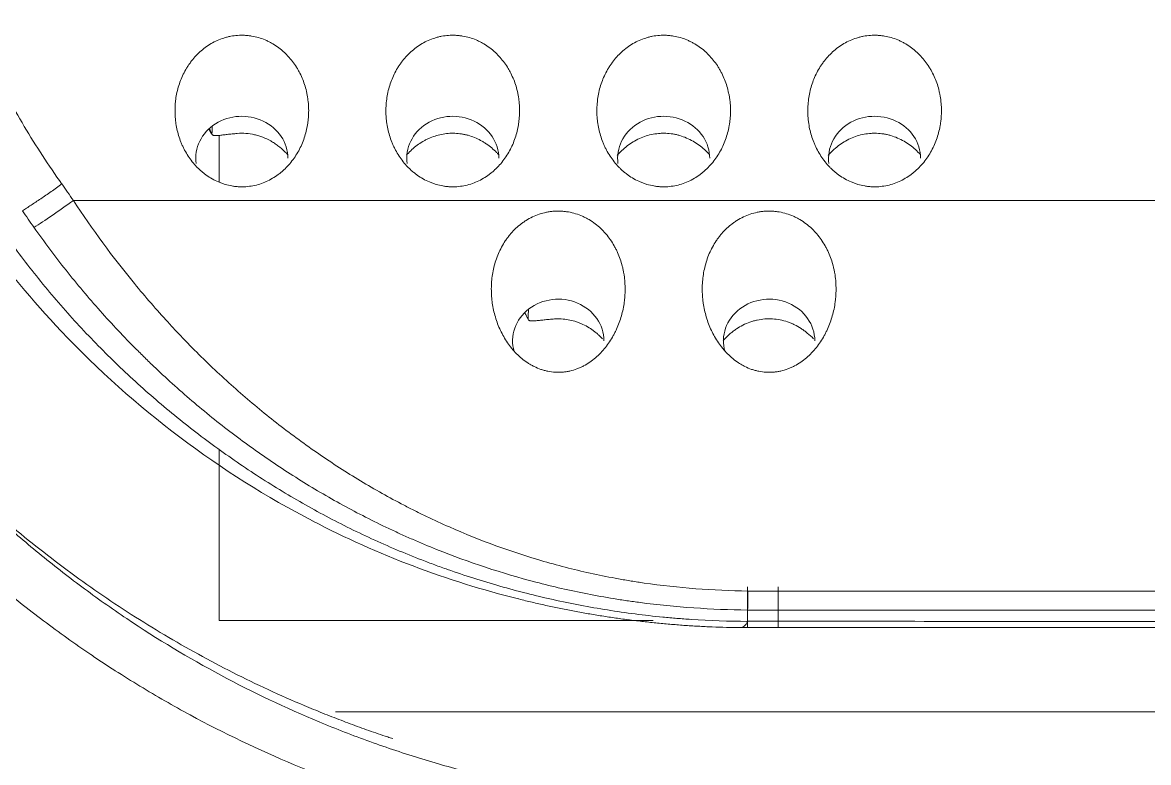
# Model space of a CAD drawing. Header units: inches. Extents: x 3778 to 56227, y -16914 to 35091.
# Drawn here: x 42134.21 to 42150.16, y -12687.54 to -12677.05 of the extents above; entities that cross this region are included whole.
import ezdxf

# ---------------------------------------------------------------- set-up
doc = ezdxf.new("R2010")
doc.units = ezdxf.units.IN
doc.header["$LTSCALE"] = 100
doc.header["$MEASUREMENT"] = 0
doc.layers.add('2-con', color=2, linetype='Continuous')
doc.layers.add('mark-B', color=2, linetype='Continuous', lineweight=20)

# ---------------------------------------------------------------- blocks, each defined once
blk = doc.blocks.new('무풍1WAY 대형')
at = {"layer": 'mark-B'}
for p, q in [((545.406, -392.133), (438.08, -392.133)), ((540.908, -393.424), (547.057, -393.424)), ((547.057, -395.839), (547.057, -393.424)), ((547.057, -400.3), (547.057, -399.636))]:
    blk.add_line(p, q, dxfattribs=at)
for centre, major_axis, ratio, start_param, end_param in [((539.265, -397.388), (-0.647, 0), 0.913545, 0, 3.40156), ((542.252, -397.388), (-0.647, 0), 0.913545, 0, 3.40156), ((549.12, -399.462), (0.804, 0.587), 0.068237, 0.754038, 1.521037), ((537.771, -399.975), (-0.652, 0), 0.913545, 0, 3.268925), ((540.759, -399.975), (-0.652, 0), 0.913545, 0, 3.268925), ((543.746, -399.975), (-0.652, 0), 0.913545, 0, 3.268925), ((546.734, -399.975), (-0.652, 0), 0.913545, 0, 3.268925)]:
    blk.add_ellipse(centre, major_axis=major_axis, ratio=ratio, start_param=start_param, end_param=end_param, dxfattribs=at)
for points, knots in [([(539.571, -381.746), (539.938, -381.746), (540.303, -381.757), (541.029, -381.8), (541.752, -381.864), (542.825, -382.022), (543.888, -382.242), (544.589, -382.431), (545.113, -382.589), (545.287, -382.645), (545.547, -382.732), (545.633, -382.761), (545.806, -382.822), (546.237, -382.977), (546.659, -383.147), (547.325, -383.437), (547.98, -383.746), (548.932, -384.264), (549.547, -384.645), (550.152, -385.044), (550.45, -385.253), (550.815, -385.524), (550.888, -385.579), (551.033, -385.69), (551.106, -385.746), (551.321, -385.915), (551.463, -386.03), (551.883, -386.379), (552.429, -386.857), (552.948, -387.361), (553.705, -388.136), (554.183, -388.678), (554.863, -389.525), (555.083, -389.814), (555.35, -390.182), (555.403, -390.256), (555.509, -390.405), (555.561, -390.479), (555.716, -390.704), (555.818, -390.854), (556.316, -391.612), (556.685, -392.233), (557.366, -393.503), (557.679, -394.152), (558.106, -395.145), (558.242, -395.48), (558.435, -395.987), (558.498, -396.157), (558.62, -396.498), (558.679, -396.669), (558.967, -397.531), (559.166, -398.225), (559.507, -399.622), (559.649, -400.325), (559.876, -401.74), (559.961, -402.452), (560.076, -403.884), (560.105, -404.605), (560.105, -405.33)], [0, 0, 0, 0, 0.03125, 0.03125, 0.0625, 0.09375, 0.125, 0.15625, 0.15625, 0.171875, 0.171875, 0.179688, 0.179688, 0.1875, 0.21875, 0.21875, 0.25, 0.28125, 0.3125, 0.3125, 0.34375, 0.34375, 0.351563, 0.351563, 0.359375, 0.359375, 0.375, 0.375, 0.40625, 0.4375, 0.4375, 0.5, 0.5, 0.53125, 0.53125, 0.539062, 0.539062, 0.546875, 0.546875, 0.5625, 0.5625, 0.625, 0.625, 0.6875, 0.6875, 0.71875, 0.71875, 0.734375, 0.734375, 0.75, 0.75, 0.8125, 0.8125, 0.875, 0.875, 0.9375, 0.9375, 1, 1, 1, 1]), ([(559.848, -405.326), (559.848, -405.323), (559.848, -405.32), (559.848, -405.314), (559.848, -405.306), (559.848, -405.286), (559.848, -405.247), (559.848, -405.168), (559.847, -405.011), (559.844, -404.697), (559.828, -404.07), (559.798, -403.535), (559.719, -402.469), (559.638, -401.762), (559.42, -400.357), (559.283, -399.658), (558.952, -398.27), (558.758, -397.58), (558.477, -396.723), (558.419, -396.553), (558.3, -396.213), (558.116, -395.707), (557.917, -395.208), (557.498, -394.22), (557.191, -393.575), (556.521, -392.311), (556.158, -391.693), (555.667, -390.939), (555.567, -390.789), (555.414, -390.565), (555.363, -390.491), (555.259, -390.343), (554.997, -389.975), (554.726, -389.615), (554.055, -388.771), (553.583, -388.232), (552.834, -387.46), (552.321, -386.958), (551.781, -386.481), (551.365, -386.134), (551.225, -386.02), (551.011, -385.851), (550.94, -385.795), (550.796, -385.685), (550.435, -385.412), (550.067, -385.152), (549.467, -384.755), (548.858, -384.375), (548.229, -384.031), (547.589, -383.705), (547.264, -383.551), (546.605, -383.262), (546.269, -383.127), (545.844, -382.969), (545.758, -382.938), (545.587, -382.878), (545.501, -382.848), (545.243, -382.762), (545.07, -382.706), (544.551, -382.549), (544.203, -382.455), (543.504, -382.287), (542.801, -382.141), (541.735, -381.984), (541.018, -381.92), (540.477, -381.888), (540.206, -381.876), (539.889, -381.869), (539.73, -381.868), (539.65, -381.867), (539.61, -381.867), (539.591, -381.867), (539.582, -381.867), (539.576, -381.867), (539.573, -381.867), (539.571, -381.867)], [0, 0, 0, 0, 0.000244, 0.000244, 0.000488, 0.000977, 0.001953, 0.003906, 0.007812, 0.015625, 0.03125, 0.0625, 0.0625, 0.125, 0.125, 0.1875, 0.1875, 0.25, 0.25, 0.265625, 0.265625, 0.28125, 0.3125, 0.3125, 0.375, 0.375, 0.4375, 0.4375, 0.453125, 0.453125, 0.460937, 0.460937, 0.46875, 0.5, 0.5, 0.5625, 0.5625, 0.59375, 0.625, 0.625, 0.640625, 0.640625, 0.648437, 0.648437, 0.65625, 0.6875, 0.6875, 0.71875, 0.75, 0.75, 0.78125, 0.78125, 0.8125, 0.8125, 0.820312, 0.820312, 0.828125, 0.828125, 0.84375, 0.84375, 0.875, 0.875, 0.90625, 0.9375, 0.96875, 0.96875, 0.984375, 0.992188, 0.996094, 0.998047, 0.999023, 0.999512, 0.999756, 0.999756, 1, 1, 1, 1]), ([(539.571, -390.086), (539.575, -390.086), (539.579, -390.086), (539.588, -390.086), (539.601, -390.086), (539.631, -390.087), (539.692, -390.087), (539.813, -390.088), (540.054, -390.093), (540.536, -390.111), (540.947, -390.142), (541.767, -390.225), (542.31, -390.307), (543.119, -390.47), (543.388, -390.532), (543.924, -390.668), (544.189, -390.743), (544.714, -390.905), (544.973, -390.992), (545.487, -391.178), (545.741, -391.278), (546.494, -391.594), (546.985, -391.828), (547.706, -392.218), (548.061, -392.422), (548.469, -392.677), (548.642, -392.79), (548.757, -392.865), (548.815, -392.904), (549.1, -393.097), (549.547, -393.417), (550.189, -393.926), (550.804, -394.463), (551.196, -394.84), (551.769, -395.419), (552.133, -395.824), (552.563, -396.356), (552.691, -396.517), (552.815, -396.681), (552.898, -396.791), (552.939, -396.846), (553.142, -397.124), (553.455, -397.574), (553.887, -398.268), (554.152, -398.742), (554.531, -399.461), (554.761, -399.952), (555.173, -400.957), (555.356, -401.471), (555.593, -402.26), (555.665, -402.524), (555.796, -403.054), (555.856, -403.32), (556.014, -404.121), (556.094, -404.658), (556.202, -405.74), (556.23, -406.285), (556.232, -406.833)], [0, 0, 0, 0, 0.000488, 0.000488, 0.000977, 0.001953, 0.003906, 0.007813, 0.015625, 0.03125, 0.0625, 0.0625, 0.125, 0.125, 0.15625, 0.15625, 0.1875, 0.1875, 0.21875, 0.21875, 0.25, 0.25, 0.3125, 0.3125, 0.34375, 0.359375, 0.367188, 0.367188, 0.375, 0.375, 0.40625, 0.4375, 0.46875, 0.5, 0.5, 0.5625, 0.5625, 0.578125, 0.585938, 0.585938, 0.59375, 0.59375, 0.625, 0.65625, 0.6875, 0.6875, 0.75, 0.75, 0.8125, 0.8125, 0.84375, 0.84375, 0.875, 0.875, 0.9375, 0.9375, 1, 1, 1, 1]), ([(555.489, -406.516), (555.478, -405.998), (555.442, -405.483), (555.322, -404.462), (555.237, -403.955), (555.075, -403.2), (555.014, -402.949), (554.915, -402.574), (554.88, -402.45), (554.826, -402.263), (554.808, -402.201), (554.77, -402.077), (554.75, -402.015), (554.574, -401.458), (554.394, -400.975), (553.991, -400.031), (553.768, -399.569), (553.278, -398.668), (553.012, -398.228), (552.651, -397.692), (552.54, -397.533), (552.427, -397.375), (552.35, -397.27), (552.312, -397.217), (552.117, -396.957), (551.957, -396.753), (551.463, -396.155), (551.116, -395.775), (550.57, -395.232), (550.198, -394.879), (549.614, -394.375), (549.207, -394.057), (548.792, -393.748), (548.58, -393.598), (547.497, -392.871), (546.588, -392.385), (545.401, -391.891), (545.161, -391.798), (544.676, -391.623), (544.431, -391.541), (544.059, -391.427), (543.935, -391.391), (543.684, -391.321), (543.559, -391.287), (543.179, -391.191), (542.925, -391.133), (542.161, -390.98), (541.136, -390.825), (540.098, -390.773), (539.575, -390.772)], [0, 0, 0, 0, 0.0625, 0.0625, 0.125, 0.125, 0.15625, 0.15625, 0.171875, 0.171875, 0.179688, 0.179688, 0.1875, 0.1875, 0.25, 0.25, 0.3125, 0.3125, 0.375, 0.375, 0.390625, 0.398438, 0.398438, 0.40625, 0.40625, 0.4375, 0.4375, 0.5, 0.5, 0.53125, 0.5625, 0.59375, 0.59375, 0.625, 0.625, 0.75, 0.75, 0.78125, 0.78125, 0.8125, 0.8125, 0.828125, 0.828125, 0.84375, 0.84375, 0.875, 0.875, 0.9375, 1, 1, 1, 1]), ([(552.978, -398.013), (552.974, -398.009), (552.759, -397.702), (552.313, -397.11), (551.834, -396.552), (551.335, -396.008), (551.076, -395.743), (550.74, -395.422), (550.672, -395.359), (550.535, -395.232), (550.466, -395.17), (550.257, -394.983), (550.116, -394.861), (549.688, -394.504), (549.104, -394.048), (548.189, -393.428), (547.553, -393.057), (546.903, -392.706), (546.571, -392.542), (546.063, -392.312), (545.893, -392.238), (545.633, -392.131), (545.547, -392.097), (545.372, -392.028), (545.198, -391.962), (545.022, -391.898), (544.845, -391.836), (544.757, -391.806), (544.643, -391.768), (544.618, -391.76), (544.593, -391.752)], [0, 0, 0, 0, 0.001669, 0.105985, 0.210301, 0.210301, 0.314617, 0.314617, 0.340696, 0.340696, 0.366775, 0.366775, 0.418933, 0.418933, 0.52325, 0.627566, 0.731882, 0.731882, 0.836198, 0.836198, 0.888356, 0.888356, 0.914435, 0.914435, 0.940514, 0.966593, 0.966593, 0.992672, 0.992672, 1, 1, 1, 1]), ([(0.012, -393.325), (89.939, -393.325), (179.865, -393.325), (314.754, -393.325), (382.199, -393.325), (460.884, -393.325), (494.607, -393.325), (511.468, -393.325), (517.088, -393.325), (525.519, -393.325), (528.329, -393.325), (532.544, -393.325), (533.949, -393.325), (536.76, -393.325), (538.165, -393.325), (539.57, -393.326)], [0, 0, 0, 0, 0.5, 0.5, 0.75, 0.875, 0.9375, 0.9375, 0.96875, 0.96875, 0.984375, 0.984375, 0.992188, 0.992188, 1, 1, 1, 1]), ([(539.57, -393.415), (538.165, -393.415), (536.76, -393.414), (533.949, -393.414), (532.544, -393.414), (528.329, -393.414), (525.519, -393.414), (517.088, -393.414), (511.468, -393.414), (494.607, -393.414), (460.884, -393.414), (382.199, -393.414), (224.828, -393.414), (89.939, -393.414), (0.012, -393.414)], [0, 0, 0, 0, 0.007812, 0.007812, 0.015625, 0.015625, 0.03125, 0.03125, 0.0625, 0.0625, 0.125, 0.25, 0.5, 1, 1, 1, 1]), ([(539.137, -393.903), (539.137, -393.867), (539.137, -393.831), (539.137, -393.759), (539.137, -393.724), (539.137, -393.655), (539.137, -393.621), (539.137, -393.558), (539.137, -393.528), (539.137, -393.473), (539.137, -393.448), (539.137, -393.405), (539.137, -393.386), (539.137, -393.356), (539.137, -393.345), (539.137, -393.329), (539.137, -393.325), (539.137, -393.325)], [0, 0, 0, 0, 0.125317, 0.125317, 0.250635, 0.250635, 0.375952, 0.375952, 0.501269, 0.501269, 0.626586, 0.626586, 0.751904, 0.751904, 0.877221, 0.877221, 1, 1, 1, 1]), ([(539.569, -393.902), (539.569, -393.866), (539.569, -393.831), (539.569, -393.76), (539.569, -393.724), (539.569, -393.656), (539.569, -393.623), (539.569, -393.56), (539.569, -393.53), (539.569, -393.476), (539.569, -393.451), (539.569, -393.407), (539.569, -393.389), (539.569, -393.358), (539.569, -393.346), (539.569, -393.33), (539.569, -393.326), (539.569, -393.325)], [0, 0, 0, 0, 0.125, 0.125, 0.25, 0.25, 0.375, 0.375, 0.5, 0.5, 0.625, 0.625, 0.75, 0.75, 0.875, 0.875, 1, 1, 1, 1]), ([(539.669, -393.326), (539.661, -393.326), (539.653, -393.327), (539.635, -393.335), (539.626, -393.34), (539.612, -393.352), (539.608, -393.356), (539.599, -393.365), (539.595, -393.37), (539.583, -393.387), (539.576, -393.4), (539.57, -393.415)], [0, 0, 0, 0, 0.25, 0.25, 0.5, 0.5, 0.625, 0.625, 0.75, 0.75, 1, 1, 1, 1]), ([(550.178, -399.023), (550.026, -398.805), (549.868, -398.592), (549.542, -398.179), (549.374, -397.978), (549.027, -397.588), (548.848, -397.399), (548.48, -397.032), (548.291, -396.854), (547.999, -396.595), (547.9, -396.51), (547.701, -396.344), (547.6, -396.262), (547.296, -396.023), (547.09, -395.871), (546.671, -395.579), (546.458, -395.439), (546.025, -395.173), (545.805, -395.046), (545.356, -394.806), (545.128, -394.692), (544.779, -394.531), (544.662, -394.48), (544.424, -394.379), (544.305, -394.331), (544.123, -394.26), (544.062, -394.238), (543.941, -394.192), (543.757, -394.126), (543.573, -394.065), (543.202, -393.947), (542.953, -393.876), (542.45, -393.748), (542.196, -393.692), (541.684, -393.594), (541.425, -393.552), (541.033, -393.502), (540.836, -393.479), (540.637, -393.462), (540.504, -393.451), (540.438, -393.446), (540.105, -393.424), (539.838, -393.415), (539.57, -393.414)], [0, 0, 0, 0, 0.0625, 0.0625, 0.125, 0.125, 0.1875, 0.1875, 0.25, 0.25, 0.28125, 0.28125, 0.3125, 0.3125, 0.375, 0.375, 0.4375, 0.4375, 0.5, 0.5, 0.5625, 0.5625, 0.59375, 0.59375, 0.625, 0.625, 0.640625, 0.640625, 0.65625, 0.6875, 0.6875, 0.75, 0.75, 0.8125, 0.8125, 0.875, 0.875, 0.90625, 0.921875, 0.921875, 0.9375, 0.9375, 1, 1, 1, 1]), ([(542.812, -393.731), (542.78, -393.723), (542.748, -393.715), (542.685, -393.699), (542.653, -393.692), (542.59, -393.677), (542.558, -393.67), (542.494, -393.655), (542.462, -393.648), (542.398, -393.634), (542.366, -393.627), (542.302, -393.613), (542.27, -393.607), (542.206, -393.594), (542.174, -393.587), (542.11, -393.575), (542.078, -393.568), (542.013, -393.556), (541.981, -393.55), (541.916, -393.538), (541.884, -393.533), (541.819, -393.521), (541.787, -393.516), (541.722, -393.505), (541.69, -393.499), (541.625, -393.489), (541.592, -393.484), (541.527, -393.474), (541.495, -393.469), (541.429, -393.46), (541.397, -393.455), (541.331, -393.446), (541.299, -393.442), (541.2, -393.429), (541.134, -393.421), (541.003, -393.406), (540.937, -393.398), (540.804, -393.385), (540.738, -393.379), (540.605, -393.368), (540.538, -393.362), (540.405, -393.353), (540.338, -393.349), (540.205, -393.341), (540.138, -393.338), (540.004, -393.333), (539.937, -393.331), (539.803, -393.327), (539.736, -393.326), (539.669, -393.326)], [0, 0, 0, 0, 0.03125, 0.03125, 0.0625, 0.0625, 0.09375, 0.09375, 0.125, 0.125, 0.15625, 0.15625, 0.1875, 0.1875, 0.21875, 0.21875, 0.25, 0.25, 0.28125, 0.28125, 0.3125, 0.3125, 0.34375, 0.34375, 0.375, 0.375, 0.40625, 0.40625, 0.4375, 0.4375, 0.46875, 0.46875, 0.5, 0.5, 0.5625, 0.5625, 0.625, 0.625, 0.6875, 0.6875, 0.75, 0.75, 0.8125, 0.8125, 0.875, 0.875, 0.9375, 0.9375, 1, 1, 1, 1]), ([(0.012, -393.574), (0.562, -393.574), (1.111, -393.574), (3.857, -393.574), (6.053, -393.574), (17.036, -393.574), (25.823, -393.574), (69.755, -393.574), (104.901, -393.574), (206.137, -393.574), (272.226, -393.574), (340.153, -393.574), (341.99, -393.574), (346.025, -393.574), (348.222, -393.574), (352.615, -393.574), (354.811, -393.574), (361.401, -393.574), (365.795, -393.574), (372.384, -393.574), (374.581, -393.574), (378.974, -393.574), (381.171, -393.574), (387.761, -393.574), (392.154, -393.574), (398.744, -393.574), (400.941, -393.574), (405.334, -393.574), (407.531, -393.574), (411.924, -393.574), (414.12, -393.574), (420.71, -393.574), (425.104, -393.574), (431.693, -393.574), (433.89, -393.574), (438.283, -393.574), (440.48, -393.574), (447.07, -393.574), (451.463, -393.574), (458.053, -393.574), (460.25, -393.574), (464.643, -393.574), (466.839, -393.574), (473.429, -393.574), (477.823, -393.574), (484.413, -393.574), (486.609, -393.574), (491.002, -393.574), (493.199, -393.574), (499.789, -393.574), (504.182, -393.574), (510.772, -393.574), (512.969, -393.574), (517.362, -393.574), (519.559, -393.574), (526.698, -393.574), (531.64, -393.574), (537.131, -393.574), (537.68, -393.574), (538.676, -393.574), (539.123, -393.574), (539.569, -393.574)], [0, 0, 0, 0, 0.003053, 0.003053, 0.015267, 0.015267, 0.064121, 0.064121, 0.259537, 0.259537, 0.627, 0.627, 0.637219, 0.637219, 0.649432, 0.649432, 0.661646, 0.661646, 0.686073, 0.686073, 0.698286, 0.698286, 0.7105, 0.7105, 0.734927, 0.734927, 0.74714, 0.74714, 0.759354, 0.759354, 0.771567, 0.771567, 0.795994, 0.795994, 0.808208, 0.808208, 0.820421, 0.820421, 0.844848, 0.844848, 0.857062, 0.857062, 0.869276, 0.869276, 0.893703, 0.893703, 0.905916, 0.905916, 0.91813, 0.91813, 0.942557, 0.942557, 0.95477, 0.95477, 0.966984, 0.966984, 0.994463, 0.994463, 0.997517, 0.997517, 1, 1, 1, 1]), ([(539.566, -393.844), (539.566, -393.836), (539.566, -393.829), (539.566, -393.815), (539.566, -393.809), (539.567, -393.788), (539.567, -393.775), (539.567, -393.736), (539.568, -393.688), (539.568, -393.646), (539.569, -393.607), (539.569, -393.59), (539.569, -393.574)], [0, 0, 0, 0, 0.0625, 0.0625, 0.125, 0.125, 0.25, 0.25, 0.5, 0.75, 0.75, 1, 1, 1, 1]), ([(539.569, -393.574), (539.825, -393.577), (540.08, -393.587), (540.587, -393.623), (540.84, -393.648), (541.154, -393.689), (541.217, -393.698), (541.343, -393.716), (541.405, -393.726), (541.592, -393.757), (541.716, -393.779), (542.086, -393.851), (542.329, -393.907), (543.049, -394.095), (543.517, -394.25), (544.089, -394.479), (544.202, -394.527), (544.372, -394.601), (544.428, -394.626), (544.54, -394.677), (544.819, -394.806), (545.091, -394.945), (545.518, -395.179), (545.727, -395.302), (546.138, -395.56), (546.34, -395.695), (546.736, -395.976), (546.931, -396.123), (547.313, -396.428), (547.5, -396.587), (547.776, -396.835), (547.868, -396.919), (548.003, -397.047), (548.048, -397.091), (548.137, -397.178), (548.359, -397.398), (548.573, -397.625), (548.906, -397.999), (549.067, -398.192), (549.38, -398.586), (549.532, -398.789), (549.679, -398.997)], [0, 0, 0, 0, 0.0625, 0.0625, 0.125, 0.125, 0.140625, 0.140625, 0.15625, 0.15625, 0.1875, 0.1875, 0.25, 0.25, 0.375, 0.375, 0.40625, 0.40625, 0.421875, 0.421875, 0.4375, 0.5, 0.5, 0.5625, 0.5625, 0.625, 0.625, 0.6875, 0.6875, 0.75, 0.75, 0.78125, 0.78125, 0.796875, 0.796875, 0.8125, 0.875, 0.875, 0.9375, 0.9375, 1, 1, 1, 1]), ([(539.566, -393.844), (538.902, -393.844), (538.238, -393.844), (537.244, -393.844), (536.913, -393.844), (535.918, -393.844), (535.254, -393.844), (531.935, -393.844), (529.279, -393.844), (516.001, -393.844), (505.379, -393.844), (452.267, -393.844), (409.777, -393.844), (244.863, -393.844), (122.438, -393.844), (0.012, -393.844)], [0, 0, 0, 0, 0.003691, 0.003691, 0.00553, 0.00553, 0.009221, 0.009221, 0.023987, 0.023987, 0.083049, 0.083049, 0.319298, 0.319298, 1, 1, 1, 1]), ([(549.12, -399.378), (548.85, -398.967), (548.561, -398.574), (548.1, -398.012), (547.942, -397.829), (547.738, -397.607), (547.697, -397.562), (547.614, -397.475), (547.573, -397.431), (547.447, -397.301), (547.362, -397.216), (547.106, -396.965), (546.931, -396.804), (546.575, -396.493), (546.394, -396.344), (546.024, -396.056), (545.835, -395.918), (545.449, -395.653), (545.253, -395.526), (544.851, -395.284), (544.646, -395.169), (544.384, -395.032), (544.331, -395.005), (544.225, -394.952), (544.171, -394.926), (544.011, -394.849), (543.903, -394.799), (543.36, -394.559), (542.914, -394.397), (542.226, -394.197), (541.993, -394.138), (541.638, -394.062), (541.519, -394.038), (541.338, -394.006), (541.278, -393.995), (541.157, -393.976), (541.096, -393.966), (540.793, -393.922), (540.549, -393.895), (540.059, -393.858), (539.813, -393.847), (539.566, -393.844)], [0, 0, 0, 0, 0.125, 0.125, 0.1875, 0.1875, 0.203125, 0.203125, 0.21875, 0.21875, 0.25, 0.25, 0.3125, 0.3125, 0.375, 0.375, 0.4375, 0.4375, 0.5, 0.5, 0.5625, 0.5625, 0.578125, 0.578125, 0.59375, 0.59375, 0.625, 0.625, 0.75, 0.75, 0.8125, 0.8125, 0.84375, 0.84375, 0.859375, 0.859375, 0.875, 0.875, 0.9375, 0.9375, 1, 1, 1, 1]), ([(538.329, -397.94), (538.338, -397.872), (538.352, -397.806), (538.388, -397.678), (538.411, -397.615), (538.446, -397.538), (538.453, -397.523), (538.468, -397.493), (538.476, -397.477), (538.501, -397.433), (538.518, -397.404), (538.574, -397.32), (538.616, -397.267), (538.686, -397.194), (538.711, -397.17), (538.763, -397.126), (538.79, -397.105), (538.846, -397.067), (538.876, -397.049), (538.922, -397.025), (538.937, -397.018), (538.969, -397.003), (538.985, -396.997), (539.034, -396.979), (539.067, -396.969), (539.117, -396.957), (539.134, -396.954), (539.169, -396.949), (539.187, -396.947), (539.274, -396.939), (539.343, -396.943), (539.429, -396.961), (539.446, -396.965), (539.479, -396.974), (539.496, -396.979), (539.545, -396.996), (539.577, -397.01), (539.623, -397.033), (539.638, -397.041), (539.668, -397.058), (539.683, -397.067), (539.726, -397.095), (539.753, -397.116), (539.806, -397.159), (539.831, -397.182), (539.878, -397.23), (539.901, -397.256), (539.966, -397.334), (540.004, -397.39), (540.053, -397.477), (540.069, -397.507), (540.098, -397.568), (540.111, -397.599), (540.147, -397.694), (540.166, -397.759), (540.187, -397.857), (540.193, -397.89), (540.201, -397.941), (540.203, -397.957), (540.206, -397.991), (540.208, -398.008), (540.214, -398.093), (540.214, -398.161), (540.203, -398.295), (540.193, -398.362), (540.169, -398.462), (540.159, -398.496), (540.138, -398.561), (540.126, -398.593), (540.085, -398.687), (540.053, -398.748), (540.004, -398.82), (539.994, -398.835), (539.974, -398.862), (539.942, -398.903), (539.884, -398.967), (539.833, -399.012), (539.792, -399.045), (539.778, -399.055), (539.75, -399.075), (539.735, -399.085), (539.661, -399.132), (539.599, -399.161), (539.5, -399.194), (539.467, -399.203), (539.415, -399.214), (539.398, -399.217), (539.363, -399.222), (539.346, -399.224), (539.294, -399.228), (539.259, -399.228), (539.207, -399.226), (539.19, -399.224), (539.155, -399.22), (539.138, -399.218), (539.051, -399.203), (538.985, -399.182), (538.905, -399.147), (538.889, -399.139), (538.858, -399.123), (538.843, -399.115), (538.798, -399.088), (538.74, -399.049), (538.687, -399.004), (538.649, -398.968), (538.637, -398.956), (538.613, -398.931), (538.601, -398.918), (538.545, -398.852), (538.506, -398.795), (538.463, -398.719), (538.455, -398.704), (538.439, -398.673), (538.417, -398.626), (538.386, -398.546), (538.366, -398.48), (538.353, -398.431), (538.349, -398.414), (538.342, -398.38), (538.339, -398.363), (538.324, -398.278), (538.318, -398.211), (538.317, -398.109), (538.317, -398.075), (538.32, -398.025), (538.322, -398.008), (538.325, -397.974), (538.327, -397.957), (538.329, -397.94)], [0, 0, 0, 0, 0.03125, 0.03125, 0.0625, 0.0625, 0.070313, 0.070313, 0.078125, 0.078125, 0.09375, 0.09375, 0.125, 0.125, 0.140625, 0.140625, 0.15625, 0.15625, 0.171875, 0.171875, 0.179688, 0.179688, 0.1875, 0.1875, 0.203125, 0.203125, 0.210938, 0.210938, 0.21875, 0.21875, 0.25, 0.25, 0.257813, 0.257813, 0.265625, 0.265625, 0.28125, 0.28125, 0.289063, 0.289063, 0.296875, 0.296875, 0.3125, 0.3125, 0.328125, 0.328125, 0.34375, 0.34375, 0.375, 0.375, 0.390625, 0.390625, 0.40625, 0.40625, 0.4375, 0.4375, 0.453125, 0.453125, 0.460938, 0.460938, 0.46875, 0.46875, 0.5, 0.5, 0.53125, 0.53125, 0.546875, 0.546875, 0.5625, 0.5625, 0.59375, 0.59375, 0.601563, 0.601563, 0.609375, 0.625, 0.640625, 0.640625, 0.648438, 0.648438, 0.65625, 0.65625, 0.6875, 0.6875, 0.703125, 0.703125, 0.710938, 0.710938, 0.71875, 0.71875, 0.734375, 0.734375, 0.742188, 0.742188, 0.75, 0.75, 0.78125, 0.78125, 0.789063, 0.789063, 0.796875, 0.796875, 0.8125, 0.828125, 0.828125, 0.835938, 0.835938, 0.84375, 0.84375, 0.875, 0.875, 0.882813, 0.882813, 0.890625, 0.90625, 0.921875, 0.921875, 0.929688, 0.929688, 0.9375, 0.9375, 0.96875, 0.96875, 0.984375, 0.984375, 0.992188, 0.992188, 1, 1, 1, 1]), ([(541.317, -397.94), (541.326, -397.872), (541.339, -397.806), (541.376, -397.678), (541.399, -397.615), (541.433, -397.538), (541.441, -397.523), (541.456, -397.493), (541.464, -397.477), (541.488, -397.433), (541.506, -397.404), (541.562, -397.32), (541.603, -397.267), (541.674, -397.194), (541.699, -397.17), (541.751, -397.126), (541.778, -397.105), (541.834, -397.067), (541.863, -397.049), (541.909, -397.025), (541.925, -397.018), (541.957, -397.003), (541.973, -396.997), (542.021, -396.979), (542.054, -396.969), (542.105, -396.957), (542.122, -396.954), (542.157, -396.949), (542.174, -396.947), (542.261, -396.939), (542.33, -396.943), (542.416, -396.961), (542.433, -396.965), (542.467, -396.974), (542.483, -396.979), (542.532, -396.996), (542.564, -397.01), (542.611, -397.033), (542.626, -397.041), (542.656, -397.058), (542.67, -397.067), (542.713, -397.095), (542.741, -397.116), (542.793, -397.159), (542.818, -397.182), (542.866, -397.23), (542.889, -397.256), (542.953, -397.334), (542.991, -397.39), (543.041, -397.477), (543.056, -397.507), (543.085, -397.568), (543.098, -397.599), (543.134, -397.694), (543.153, -397.759), (543.175, -397.857), (543.181, -397.89), (543.188, -397.941), (543.19, -397.957), (543.194, -397.991), (543.195, -398.008), (543.201, -398.093), (543.201, -398.161), (543.191, -398.295), (543.18, -398.362), (543.156, -398.462), (543.147, -398.496), (543.125, -398.561), (543.113, -398.593), (543.073, -398.687), (543.04, -398.748), (542.992, -398.82), (542.982, -398.835), (542.961, -398.862), (542.929, -398.903), (542.872, -398.967), (542.82, -399.012), (542.78, -399.045), (542.766, -399.055), (542.737, -399.075), (542.723, -399.085), (542.649, -399.132), (542.586, -399.161), (542.488, -399.194), (542.454, -399.203), (542.403, -399.214), (542.385, -399.217), (542.351, -399.222), (542.333, -399.224), (542.281, -399.228), (542.247, -399.228), (542.195, -399.226), (542.177, -399.224), (542.143, -399.22), (542.125, -399.218), (542.039, -399.203), (541.972, -399.182), (541.893, -399.147), (541.877, -399.139), (541.846, -399.123), (541.83, -399.115), (541.785, -399.088), (541.728, -399.049), (541.675, -399.004), (541.637, -398.968), (541.625, -398.956), (541.601, -398.931), (541.589, -398.918), (541.533, -398.852), (541.493, -398.795), (541.451, -398.719), (541.443, -398.704), (541.427, -398.673), (541.405, -398.626), (541.373, -398.546), (541.353, -398.48), (541.341, -398.431), (541.337, -398.414), (541.33, -398.38), (541.326, -398.363), (541.312, -398.278), (541.306, -398.211), (541.304, -398.109), (541.305, -398.075), (541.308, -398.025), (541.309, -398.008), (541.312, -397.974), (541.314, -397.957), (541.317, -397.94)], [0, 0, 0, 0, 0.03125, 0.03125, 0.0625, 0.0625, 0.070312, 0.070312, 0.078125, 0.078125, 0.09375, 0.09375, 0.125, 0.125, 0.140625, 0.140625, 0.15625, 0.15625, 0.171875, 0.171875, 0.179688, 0.179688, 0.1875, 0.1875, 0.203125, 0.203125, 0.210937, 0.210937, 0.21875, 0.21875, 0.25, 0.25, 0.257812, 0.257812, 0.265625, 0.265625, 0.28125, 0.28125, 0.289062, 0.289062, 0.296875, 0.296875, 0.3125, 0.3125, 0.328125, 0.328125, 0.34375, 0.34375, 0.375, 0.375, 0.390625, 0.390625, 0.40625, 0.40625, 0.4375, 0.4375, 0.453125, 0.453125, 0.460938, 0.460938, 0.46875, 0.46875, 0.5, 0.5, 0.53125, 0.53125, 0.546875, 0.546875, 0.5625, 0.5625, 0.59375, 0.59375, 0.601563, 0.601563, 0.609375, 0.625, 0.640625, 0.640625, 0.648438, 0.648438, 0.65625, 0.65625, 0.6875, 0.6875, 0.703125, 0.703125, 0.710938, 0.710938, 0.71875, 0.71875, 0.734375, 0.734375, 0.742188, 0.742188, 0.75, 0.75, 0.78125, 0.78125, 0.789063, 0.789063, 0.796875, 0.796875, 0.8125, 0.828125, 0.828125, 0.835937, 0.835937, 0.84375, 0.84375, 0.875, 0.875, 0.882812, 0.882812, 0.890625, 0.90625, 0.921875, 0.921875, 0.929687, 0.929687, 0.9375, 0.9375, 0.96875, 0.96875, 0.984375, 0.984375, 0.992188, 0.992188, 1, 1, 1, 1]), ([(539.915, -397.394), (539.908, -397.402), (539.9, -397.41), (539.868, -397.444), (539.842, -397.469), (539.801, -397.503), (539.787, -397.515), (539.758, -397.536), (539.743, -397.547), (539.669, -397.597), (539.605, -397.629), (539.519, -397.66), (539.502, -397.665), (539.467, -397.675), (539.45, -397.679), (539.397, -397.691), (539.362, -397.696), (539.308, -397.7), (539.29, -397.701), (539.253, -397.701), (539.235, -397.701), (539.181, -397.697), (539.145, -397.693), (539.074, -397.679), (539.039, -397.669), (538.988, -397.652), (538.971, -397.645), (538.937, -397.632), (538.921, -397.624), (538.872, -397.601), (538.841, -397.583), (538.796, -397.553), (538.781, -397.543), (538.752, -397.522), (538.738, -397.511), (538.693, -397.474), (538.664, -397.446), (538.636, -397.418)], [0, 0, 0, 0, 0.023451, 0.023451, 0.097894, 0.097894, 0.135116, 0.135116, 0.172338, 0.172338, 0.321225, 0.321225, 0.358447, 0.358447, 0.395669, 0.395669, 0.470112, 0.470112, 0.507334, 0.507334, 0.544556, 0.544556, 0.618999, 0.618999, 0.693443, 0.693443, 0.730665, 0.730665, 0.767887, 0.767887, 0.84233, 0.84233, 0.879552, 0.879552, 0.916774, 0.916774, 1, 1, 1, 1]), ([(542.307, -397.699), (542.291, -397.7), (542.274, -397.701), (542.242, -397.701), (542.225, -397.701), (542.176, -397.698), (542.111, -397.69), (542.048, -397.675), (542.001, -397.661), (541.985, -397.655), (541.954, -397.644), (541.939, -397.638), (541.864, -397.605), (541.808, -397.572), (541.743, -397.524), (541.73, -397.514), (541.704, -397.494), (541.672, -397.466), (541.642, -397.436), (541.624, -397.418)], [0, 0, 0, 0, 0.064024, 0.064024, 0.128049, 0.128049, 0.256098, 0.384147, 0.384147, 0.448171, 0.448171, 0.512196, 0.512196, 0.768294, 0.768294, 0.832318, 0.832318, 0.896343, 1, 1, 1, 1]), ([(542.68, -397.702), (542.68, -397.695), (542.678, -397.689), (542.672, -397.681), (542.669, -397.679), (542.663, -397.676), (542.659, -397.674), (542.646, -397.671), (542.635, -397.67), (542.615, -397.67), (542.608, -397.67), (542.593, -397.671), (542.577, -397.672), (542.559, -397.674), (542.54, -397.676), (542.53, -397.677), (542.499, -397.681), (542.477, -397.683), (542.442, -397.687), (542.43, -397.688), (542.406, -397.691), (542.394, -397.692), (542.357, -397.695), (542.332, -397.697), (542.307, -397.699)], [0, 0, 0, 0, 0.125, 0.125, 0.1875, 0.1875, 0.25, 0.25, 0.375, 0.375, 0.4375, 0.4375, 0.5, 0.5625, 0.5625, 0.625, 0.625, 0.75, 0.75, 0.8125, 0.8125, 0.875, 0.875, 1, 1, 1, 1]), ([(549.281, -399.611), (549.332, -399.574), (549.384, -399.538), (549.485, -399.468), (549.534, -399.434), (549.63, -399.37), (549.676, -399.339), (549.741, -399.297), (549.772, -399.276), (549.802, -399.257), (549.821, -399.245), (549.83, -399.239), (549.84, -399.233)], [0, 0, 0, 0, 0.25, 0.25, 0.5, 0.5, 0.75, 0.75, 0.875, 0.9375, 0.9375, 1, 1, 1, 1]), ([(549.281, -399.611), (549.268, -399.591), (549.255, -399.572), (549.228, -399.533), (549.188, -399.474), (549.148, -399.416), (549.12, -399.378)], [0, 0, 0, 0, 0.25, 0.25, 0.5, 1, 1, 1, 1]), ([(538.425, -399.87), (538.47, -399.919), (538.509, -399.972), (538.561, -400.055), (538.578, -400.084), (538.6, -400.128), (538.607, -400.143), (538.621, -400.174), (538.627, -400.189), (538.658, -400.266), (538.677, -400.329), (538.698, -400.426), (538.703, -400.458), (538.71, -400.507), (538.712, -400.524), (538.714, -400.557), (538.716, -400.574), (538.72, -400.656), (538.717, -400.722), (538.706, -400.82), (538.701, -400.852), (538.688, -400.917), (538.68, -400.95), (538.653, -401.045), (538.629, -401.107), (538.586, -401.195), (538.57, -401.224), (538.545, -401.267), (538.536, -401.281), (538.517, -401.308), (538.508, -401.322), (538.458, -401.389), (538.414, -401.438), (538.342, -401.504), (538.316, -401.525), (538.263, -401.564), (538.235, -401.583), (538.149, -401.633), (538.089, -401.66), (538.01, -401.684), (537.994, -401.689), (537.962, -401.697), (537.945, -401.701), (537.896, -401.71), (537.83, -401.719), (537.764, -401.719), (537.715, -401.717), (537.698, -401.716), (537.665, -401.712), (537.649, -401.71), (537.566, -401.696), (537.503, -401.678), (537.426, -401.646), (537.411, -401.639), (537.381, -401.624), (537.366, -401.617), (537.323, -401.592), (537.266, -401.557), (537.215, -401.516), (537.177, -401.483), (537.165, -401.472), (537.141, -401.448), (537.129, -401.436), (537.073, -401.375), (537.033, -401.323), (536.989, -401.253), (536.98, -401.238), (536.964, -401.209), (536.956, -401.195), (536.934, -401.15), (536.92, -401.12), (536.883, -401.028), (536.864, -400.964), (536.847, -400.883), (536.844, -400.867), (536.838, -400.834), (536.831, -400.785), (536.827, -400.735), (536.823, -400.637), (536.825, -400.571), (536.835, -400.488), (536.837, -400.472), (536.842, -400.439), (536.851, -400.39), (536.863, -400.342), (536.891, -400.248), (536.914, -400.186), (536.958, -400.097), (536.974, -400.067), (537.008, -400.011), (537.026, -399.983), (537.085, -399.904), (537.128, -399.855), (537.189, -399.799), (537.202, -399.788), (537.228, -399.766), (537.267, -399.736), (537.308, -399.708), (537.393, -399.658), (537.453, -399.631), (537.549, -399.6), (537.582, -399.592), (537.646, -399.58), (537.712, -399.571), (537.778, -399.57), (537.829, -399.573), (537.845, -399.574), (537.878, -399.578), (537.895, -399.58), (537.944, -399.589), (537.976, -399.596), (538.024, -399.61), (538.04, -399.615), (538.071, -399.627), (538.087, -399.633), (538.164, -399.666), (538.221, -399.698), (538.289, -399.747), (538.302, -399.757), (538.328, -399.778), (538.341, -399.788), (538.366, -399.811), (538.378, -399.822), (538.402, -399.845), (538.413, -399.858), (538.425, -399.87)], [0, 0, 0, 0, 0.03125, 0.03125, 0.046875, 0.046875, 0.054688, 0.054688, 0.0625, 0.0625, 0.09375, 0.09375, 0.109375, 0.109375, 0.117188, 0.117188, 0.125, 0.125, 0.15625, 0.15625, 0.171875, 0.171875, 0.1875, 0.1875, 0.21875, 0.21875, 0.234375, 0.234375, 0.242188, 0.242188, 0.25, 0.25, 0.28125, 0.28125, 0.296875, 0.296875, 0.3125, 0.3125, 0.34375, 0.34375, 0.351563, 0.351563, 0.359375, 0.359375, 0.375, 0.390625, 0.390625, 0.398438, 0.398438, 0.40625, 0.40625, 0.4375, 0.4375, 0.445313, 0.445313, 0.453125, 0.453125, 0.46875, 0.484375, 0.484375, 0.492187, 0.492187, 0.5, 0.5, 0.53125, 0.53125, 0.539062, 0.539062, 0.546875, 0.546875, 0.5625, 0.5625, 0.59375, 0.59375, 0.601562, 0.601562, 0.609375, 0.625, 0.625, 0.65625, 0.65625, 0.664062, 0.664062, 0.671875, 0.6875, 0.6875, 0.71875, 0.71875, 0.734375, 0.734375, 0.75, 0.75, 0.78125, 0.78125, 0.789062, 0.789062, 0.796875, 0.8125, 0.8125, 0.84375, 0.84375, 0.859375, 0.859375, 0.875, 0.890625, 0.890625, 0.898437, 0.898437, 0.90625, 0.90625, 0.921875, 0.921875, 0.929687, 0.929687, 0.9375, 0.9375, 0.96875, 0.96875, 0.976562, 0.976562, 0.984375, 0.984375, 0.992187, 0.992187, 1, 1, 1, 1]), ([(541.412, -399.87), (541.457, -399.919), (541.497, -399.972), (541.549, -400.055), (541.565, -400.084), (541.587, -400.128), (541.595, -400.143), (541.608, -400.174), (541.615, -400.189), (541.645, -400.266), (541.664, -400.329), (541.685, -400.426), (541.691, -400.458), (541.697, -400.507), (541.699, -400.524), (541.702, -400.557), (541.703, -400.574), (541.707, -400.656), (541.705, -400.722), (541.694, -400.82), (541.689, -400.852), (541.676, -400.917), (541.668, -400.95), (541.64, -401.045), (541.617, -401.107), (541.574, -401.195), (541.558, -401.224), (541.532, -401.267), (541.523, -401.281), (541.505, -401.308), (541.495, -401.322), (541.446, -401.389), (541.402, -401.438), (541.329, -401.504), (541.304, -401.525), (541.25, -401.564), (541.222, -401.583), (541.136, -401.633), (541.076, -401.66), (540.998, -401.684), (540.982, -401.689), (540.949, -401.697), (540.933, -401.701), (540.884, -401.71), (540.818, -401.719), (540.752, -401.719), (540.702, -401.717), (540.686, -401.716), (540.653, -401.712), (540.636, -401.71), (540.554, -401.696), (540.49, -401.678), (540.414, -401.646), (540.399, -401.639), (540.369, -401.624), (540.354, -401.617), (540.31, -401.592), (540.254, -401.557), (540.202, -401.516), (540.165, -401.483), (540.152, -401.472), (540.129, -401.448), (540.117, -401.436), (540.06, -401.375), (540.02, -401.323), (539.976, -401.253), (539.968, -401.238), (539.952, -401.209), (539.944, -401.195), (539.921, -401.15), (539.908, -401.12), (539.871, -401.028), (539.852, -400.964), (539.835, -400.883), (539.831, -400.867), (539.826, -400.834), (539.819, -400.785), (539.814, -400.735), (539.81, -400.637), (539.812, -400.571), (539.822, -400.488), (539.825, -400.472), (539.83, -400.439), (539.839, -400.39), (539.851, -400.342), (539.878, -400.248), (539.902, -400.186), (539.945, -400.097), (539.961, -400.067), (539.996, -400.011), (540.014, -399.983), (540.072, -399.904), (540.116, -399.855), (540.177, -399.799), (540.19, -399.788), (540.215, -399.766), (540.255, -399.736), (540.296, -399.708), (540.381, -399.658), (540.441, -399.631), (540.537, -399.6), (540.569, -399.592), (540.634, -399.58), (540.699, -399.571), (540.766, -399.57), (540.816, -399.573), (540.833, -399.574), (540.866, -399.578), (540.882, -399.58), (540.931, -399.589), (540.964, -399.596), (541.011, -399.61), (541.027, -399.615), (541.059, -399.627), (541.074, -399.633), (541.151, -399.666), (541.209, -399.698), (541.276, -399.747), (541.289, -399.757), (541.315, -399.778), (541.328, -399.788), (541.353, -399.811), (541.365, -399.822), (541.389, -399.845), (541.401, -399.858), (541.412, -399.87)], [0, 0, 0, 0, 0.03125, 0.03125, 0.046875, 0.046875, 0.054688, 0.054688, 0.0625, 0.0625, 0.09375, 0.09375, 0.109375, 0.109375, 0.117188, 0.117188, 0.125, 0.125, 0.15625, 0.15625, 0.171875, 0.171875, 0.1875, 0.1875, 0.21875, 0.21875, 0.234375, 0.234375, 0.242188, 0.242188, 0.25, 0.25, 0.28125, 0.28125, 0.296875, 0.296875, 0.3125, 0.3125, 0.34375, 0.34375, 0.351563, 0.351563, 0.359375, 0.359375, 0.375, 0.390625, 0.390625, 0.398438, 0.398438, 0.40625, 0.40625, 0.4375, 0.4375, 0.445313, 0.445313, 0.453125, 0.453125, 0.46875, 0.484375, 0.484375, 0.492188, 0.492188, 0.5, 0.5, 0.53125, 0.53125, 0.539063, 0.539063, 0.546875, 0.546875, 0.5625, 0.5625, 0.59375, 0.59375, 0.601563, 0.601563, 0.609375, 0.625, 0.625, 0.65625, 0.65625, 0.664063, 0.664063, 0.671875, 0.6875, 0.6875, 0.71875, 0.71875, 0.734375, 0.734375, 0.75, 0.75, 0.78125, 0.78125, 0.789063, 0.789063, 0.796875, 0.8125, 0.8125, 0.84375, 0.84375, 0.859375, 0.859375, 0.875, 0.890625, 0.890625, 0.898438, 0.898438, 0.90625, 0.90625, 0.921875, 0.921875, 0.929688, 0.929688, 0.9375, 0.9375, 0.96875, 0.96875, 0.976563, 0.976563, 0.984375, 0.984375, 0.992188, 0.992188, 1, 1, 1, 1]), ([(544.4, -399.87), (544.445, -399.919), (544.485, -399.972), (544.537, -400.055), (544.553, -400.084), (544.575, -400.128), (544.582, -400.143), (544.596, -400.174), (544.602, -400.189), (544.633, -400.266), (544.652, -400.329), (544.673, -400.426), (544.678, -400.458), (544.685, -400.507), (544.687, -400.524), (544.69, -400.557), (544.691, -400.574), (544.695, -400.656), (544.692, -400.722), (544.681, -400.82), (544.676, -400.852), (544.663, -400.917), (544.655, -400.95), (544.628, -401.045), (544.604, -401.107), (544.561, -401.195), (544.545, -401.224), (544.52, -401.267), (544.511, -401.281), (544.492, -401.308), (544.483, -401.322), (544.433, -401.389), (544.39, -401.438), (544.317, -401.504), (544.291, -401.525), (544.238, -401.564), (544.21, -401.583), (544.124, -401.633), (544.064, -401.66), (543.985, -401.684), (543.969, -401.689), (543.937, -401.697), (543.921, -401.701), (543.871, -401.71), (543.806, -401.719), (543.74, -401.719), (543.69, -401.717), (543.673, -401.716), (543.64, -401.712), (543.624, -401.71), (543.541, -401.696), (543.478, -401.678), (543.401, -401.646), (543.386, -401.639), (543.356, -401.624), (543.341, -401.617), (543.298, -401.592), (543.242, -401.557), (543.19, -401.516), (543.152, -401.483), (543.14, -401.472), (543.116, -401.448), (543.104, -401.436), (543.048, -401.375), (543.008, -401.323), (542.964, -401.253), (542.955, -401.238), (542.939, -401.209), (542.931, -401.195), (542.909, -401.15), (542.895, -401.12), (542.858, -401.028), (542.839, -400.964), (542.822, -400.883), (542.819, -400.867), (542.813, -400.834), (542.806, -400.785), (542.802, -400.735), (542.798, -400.637), (542.8, -400.571), (542.81, -400.488), (542.812, -400.472), (542.817, -400.439), (542.826, -400.39), (542.838, -400.342), (542.866, -400.248), (542.889, -400.186), (542.933, -400.097), (542.949, -400.067), (542.983, -400.011), (543.001, -399.983), (543.06, -399.904), (543.103, -399.855), (543.165, -399.799), (543.177, -399.788), (543.203, -399.766), (543.242, -399.736), (543.283, -399.708), (543.368, -399.658), (543.428, -399.631), (543.524, -399.6), (543.557, -399.592), (543.622, -399.58), (543.687, -399.571), (543.753, -399.57), (543.804, -399.573), (543.82, -399.574), (543.854, -399.578), (543.87, -399.58), (543.919, -399.589), (543.951, -399.596), (543.999, -399.61), (544.015, -399.615), (544.046, -399.627), (544.062, -399.633), (544.139, -399.666), (544.196, -399.698), (544.264, -399.747), (544.277, -399.757), (544.303, -399.778), (544.316, -399.788), (544.341, -399.811), (544.353, -399.822), (544.377, -399.845), (544.388, -399.858), (544.4, -399.87)], [0, 0, 0, 0, 0.03125, 0.03125, 0.046875, 0.046875, 0.054687, 0.054687, 0.0625, 0.0625, 0.09375, 0.09375, 0.109375, 0.109375, 0.117187, 0.117187, 0.125, 0.125, 0.15625, 0.15625, 0.171875, 0.171875, 0.1875, 0.1875, 0.21875, 0.21875, 0.234375, 0.234375, 0.242187, 0.242187, 0.25, 0.25, 0.28125, 0.28125, 0.296875, 0.296875, 0.3125, 0.3125, 0.34375, 0.34375, 0.351562, 0.351562, 0.359375, 0.359375, 0.375, 0.390625, 0.390625, 0.398437, 0.398437, 0.40625, 0.40625, 0.4375, 0.4375, 0.445312, 0.445312, 0.453125, 0.453125, 0.46875, 0.484375, 0.484375, 0.492187, 0.492187, 0.5, 0.5, 0.53125, 0.53125, 0.539062, 0.539062, 0.546875, 0.546875, 0.5625, 0.5625, 0.59375, 0.59375, 0.601562, 0.601562, 0.609375, 0.625, 0.625, 0.65625, 0.65625, 0.664062, 0.664062, 0.671875, 0.6875, 0.6875, 0.71875, 0.71875, 0.734375, 0.734375, 0.75, 0.75, 0.78125, 0.78125, 0.789062, 0.789062, 0.796875, 0.8125, 0.8125, 0.84375, 0.84375, 0.859375, 0.859375, 0.875, 0.890625, 0.890625, 0.898437, 0.898437, 0.90625, 0.90625, 0.921875, 0.921875, 0.929687, 0.929687, 0.9375, 0.9375, 0.96875, 0.96875, 0.976562, 0.976562, 0.984375, 0.984375, 0.992187, 0.992187, 1, 1, 1, 1]), ([(547.387, -399.87), (547.433, -399.919), (547.472, -399.972), (547.524, -400.055), (547.54, -400.084), (547.562, -400.128), (547.57, -400.143), (547.583, -400.174), (547.59, -400.189), (547.62, -400.266), (547.64, -400.329), (547.66, -400.426), (547.666, -400.458), (547.672, -400.507), (547.674, -400.524), (547.677, -400.557), (547.678, -400.574), (547.682, -400.656), (547.68, -400.722), (547.669, -400.82), (547.664, -400.852), (547.651, -400.917), (547.643, -400.95), (547.615, -401.045), (547.592, -401.107), (547.549, -401.195), (547.533, -401.224), (547.507, -401.267), (547.498, -401.281), (547.48, -401.308), (547.47, -401.322), (547.421, -401.389), (547.377, -401.438), (547.304, -401.504), (547.279, -401.525), (547.226, -401.564), (547.197, -401.583), (547.112, -401.633), (547.051, -401.66), (546.973, -401.684), (546.957, -401.689), (546.925, -401.697), (546.908, -401.701), (546.859, -401.71), (546.793, -401.719), (546.727, -401.719), (546.678, -401.717), (546.661, -401.716), (546.628, -401.712), (546.611, -401.71), (546.529, -401.696), (546.465, -401.678), (546.389, -401.646), (546.374, -401.639), (546.344, -401.624), (546.329, -401.617), (546.285, -401.592), (546.229, -401.557), (546.177, -401.516), (546.14, -401.483), (546.128, -401.472), (546.104, -401.448), (546.092, -401.436), (546.035, -401.375), (545.995, -401.323), (545.951, -401.253), (545.943, -401.238), (545.927, -401.209), (545.919, -401.195), (545.896, -401.15), (545.883, -401.12), (545.846, -401.028), (545.827, -400.964), (545.81, -400.883), (545.807, -400.867), (545.801, -400.834), (545.794, -400.785), (545.79, -400.735), (545.785, -400.637), (545.788, -400.571), (545.797, -400.488), (545.8, -400.472), (545.805, -400.439), (545.814, -400.39), (545.826, -400.342), (545.853, -400.248), (545.877, -400.186), (545.92, -400.097), (545.936, -400.067), (545.971, -400.011), (545.989, -399.983), (546.047, -399.904), (546.091, -399.855), (546.152, -399.799), (546.165, -399.788), (546.19, -399.766), (546.23, -399.736), (546.271, -399.708), (546.356, -399.658), (546.416, -399.631), (546.512, -399.6), (546.544, -399.592), (546.609, -399.58), (546.675, -399.571), (546.741, -399.57), (546.791, -399.573), (546.808, -399.574), (546.841, -399.578), (546.858, -399.58), (546.907, -399.589), (546.939, -399.596), (546.986, -399.61), (547.002, -399.615), (547.034, -399.627), (547.049, -399.633), (547.126, -399.666), (547.184, -399.698), (547.251, -399.747), (547.265, -399.757), (547.291, -399.778), (547.303, -399.788), (547.328, -399.811), (547.341, -399.822), (547.364, -399.845), (547.376, -399.858), (547.387, -399.87)], [0, 0, 0, 0, 0.03125, 0.03125, 0.046875, 0.046875, 0.054687, 0.054687, 0.0625, 0.0625, 0.09375, 0.09375, 0.109375, 0.109375, 0.117187, 0.117187, 0.125, 0.125, 0.15625, 0.15625, 0.171875, 0.171875, 0.1875, 0.1875, 0.21875, 0.21875, 0.234375, 0.234375, 0.242188, 0.242188, 0.25, 0.25, 0.28125, 0.28125, 0.296875, 0.296875, 0.3125, 0.3125, 0.34375, 0.34375, 0.351563, 0.351563, 0.359375, 0.359375, 0.375, 0.390625, 0.390625, 0.398438, 0.398438, 0.40625, 0.40625, 0.4375, 0.4375, 0.445313, 0.445313, 0.453125, 0.453125, 0.46875, 0.484375, 0.484375, 0.492188, 0.492188, 0.5, 0.5, 0.53125, 0.53125, 0.539063, 0.539063, 0.546875, 0.546875, 0.5625, 0.5625, 0.59375, 0.59375, 0.601563, 0.601563, 0.609375, 0.625, 0.625, 0.65625, 0.65625, 0.664063, 0.664063, 0.671875, 0.6875, 0.6875, 0.71875, 0.71875, 0.734375, 0.734375, 0.75, 0.75, 0.78125, 0.78125, 0.789063, 0.789063, 0.796875, 0.8125, 0.8125, 0.84375, 0.84375, 0.859375, 0.859375, 0.875, 0.890625, 0.890625, 0.898438, 0.898438, 0.90625, 0.90625, 0.921875, 0.921875, 0.929688, 0.929688, 0.9375, 0.9375, 0.96875, 0.96875, 0.976563, 0.976563, 0.984375, 0.984375, 0.992188, 0.992188, 1, 1, 1, 1]), ([(551.585, -406.945), (551.587, -406.618), (551.576, -406.293), (551.528, -405.645), (551.455, -405), (551.333, -404.361), (551.241, -403.963), (551.222, -403.884), (551.183, -403.726), (551.162, -403.647), (551.098, -403.41), (551.052, -403.254), (550.906, -402.787), (550.797, -402.481), (550.646, -402.102), (550.615, -402.026), (550.552, -401.876), (550.519, -401.801), (550.42, -401.577), (550.351, -401.43), (550.136, -400.992), (549.981, -400.707), (549.649, -400.149), (549.472, -399.876), (549.282, -399.61)], [0, 0, 0, 0, 0.125, 0.125, 0.25, 0.375, 0.375, 0.40625, 0.40625, 0.4375, 0.4375, 0.5, 0.5, 0.625, 0.625, 0.65625, 0.65625, 0.6875, 0.6875, 0.75, 0.75, 0.875, 0.875, 1, 1, 1, 1]), ([(538.43, -400.016), (538.415, -400.033), (538.4, -400.05), (538.359, -400.09), (538.334, -400.113), (538.281, -400.156), (538.254, -400.175), (538.197, -400.212), (538.168, -400.229), (538.106, -400.259), (538.075, -400.272), (537.979, -400.306), (537.913, -400.32), (537.828, -400.328), (537.811, -400.329), (537.777, -400.33), (537.76, -400.33), (537.709, -400.328), (537.675, -400.325), (537.625, -400.317), (537.608, -400.314), (537.575, -400.306), (537.558, -400.302), (537.509, -400.287), (537.477, -400.276), (537.415, -400.249), (537.384, -400.234), (537.325, -400.2), (537.297, -400.181), (537.216, -400.122), (537.167, -400.077), (537.123, -400.028)], [0, 0, 0, 0, 0.046463, 0.046463, 0.114793, 0.114793, 0.183122, 0.183122, 0.251452, 0.251452, 0.319781, 0.319781, 0.45644, 0.45644, 0.490605, 0.490605, 0.524769, 0.524769, 0.593099, 0.593099, 0.627263, 0.627263, 0.661428, 0.661428, 0.729758, 0.729758, 0.798087, 0.798087, 0.866416, 0.866416, 1, 1, 1, 1]), ([(541.418, -400.016), (541.403, -400.033), (541.387, -400.05), (541.347, -400.09), (541.321, -400.113), (541.269, -400.156), (541.242, -400.175), (541.185, -400.212), (541.155, -400.229), (541.094, -400.259), (541.062, -400.272), (540.967, -400.306), (540.901, -400.32), (540.815, -400.328), (540.798, -400.329), (540.764, -400.33), (540.747, -400.33), (540.696, -400.328), (540.663, -400.325), (540.612, -400.317), (540.596, -400.314), (540.562, -400.306), (540.546, -400.302), (540.497, -400.287), (540.465, -400.276), (540.402, -400.249), (540.372, -400.234), (540.313, -400.2), (540.284, -400.181), (540.203, -400.122), (540.155, -400.077), (540.11, -400.028)], [0, 0, 0, 0, 0.046463, 0.046463, 0.114793, 0.114793, 0.183122, 0.183122, 0.251452, 0.251452, 0.319781, 0.319781, 0.45644, 0.45644, 0.490605, 0.490605, 0.524769, 0.524769, 0.593099, 0.593099, 0.627263, 0.627263, 0.661428, 0.661428, 0.729758, 0.729758, 0.798087, 0.798087, 0.866416, 0.866416, 1, 1, 1, 1]), ([(544.399, -400.023), (544.396, -400.026), (544.394, -400.029), (544.37, -400.055), (544.347, -400.078), (544.3, -400.121), (544.251, -400.161), (544.199, -400.196), (544.158, -400.22), (544.144, -400.228), (544.116, -400.242), (544.101, -400.249), (544.028, -400.282), (543.968, -400.302), (543.875, -400.32), (543.844, -400.325), (543.78, -400.33), (543.748, -400.331), (543.685, -400.328), (543.653, -400.325), (543.606, -400.318), (543.591, -400.315), (543.56, -400.308), (543.544, -400.305), (543.467, -400.283), (543.408, -400.259), (543.338, -400.222), (543.324, -400.214), (543.297, -400.198), (543.284, -400.189), (543.244, -400.162), (543.194, -400.123), (543.147, -400.08), (543.116, -400.048), (543.107, -400.038), (543.098, -400.028)], [0, 0, 0, 0, 0.008228, 0.008228, 0.072518, 0.072518, 0.136808, 0.201098, 0.201098, 0.233243, 0.233243, 0.265388, 0.265388, 0.393969, 0.393969, 0.458259, 0.458259, 0.522549, 0.522549, 0.586839, 0.586839, 0.618984, 0.618984, 0.651129, 0.651129, 0.779709, 0.779709, 0.811854, 0.811854, 0.843999, 0.843999, 0.90829, 0.97258, 0.97258, 1, 1, 1, 1]), ([(546.799, -400.327), (546.758, -400.331), (546.717, -400.331), (546.635, -400.325), (546.595, -400.319), (546.534, -400.305), (546.514, -400.3), (546.475, -400.288), (546.455, -400.281), (546.398, -400.259), (546.361, -400.242), (546.307, -400.211), (546.29, -400.201), (546.255, -400.178), (546.238, -400.166), (546.189, -400.129), (546.158, -400.102), (546.114, -400.059), (546.1, -400.045), (546.086, -400.029), (546.086, -400.029), (546.085, -400.028)], [0, 0, 0, 0, 0.153501, 0.153501, 0.307002, 0.307002, 0.383752, 0.383752, 0.460502, 0.460502, 0.614003, 0.614003, 0.690753, 0.690753, 0.767504, 0.767504, 0.921005, 0.921005, 0.997755, 0.997755, 1, 1, 1, 1]), ([(547.157, -400.326), (547.158, -400.319), (547.156, -400.313), (547.15, -400.307), (547.147, -400.305), (547.141, -400.301), (547.137, -400.3), (547.124, -400.297), (547.114, -400.296), (547.095, -400.296), (547.088, -400.297), (547.073, -400.297), (547.057, -400.299), (547.04, -400.301), (547.022, -400.303), (547.012, -400.304), (546.982, -400.308), (546.962, -400.31), (546.928, -400.314), (546.917, -400.316), (546.894, -400.318), (546.882, -400.32), (546.847, -400.323), (546.823, -400.325), (546.799, -400.327)], [0, 0, 0, 0, 0.125, 0.125, 0.1875, 0.1875, 0.25, 0.25, 0.375, 0.375, 0.4375, 0.4375, 0.5, 0.5625, 0.5625, 0.625, 0.625, 0.75, 0.75, 0.8125, 0.8125, 0.875, 0.875, 1, 1, 1, 1])]:
    blk.add_open_spline(points, degree=3, knots=knots, dxfattribs=at)
for points, degree in [([(539.669, -393.326), (539.636, -393.326), (539.603, -393.326), (539.57, -393.326)], 3), ([(539.57, -393.414), (539.57, -393.574)], 1), ([(542.813, -393.731), (543.827, -393.984), (544.815, -394.358), (545.726, -394.833)], 3), ([(545.725, -394.833), (547.039, -395.518), (548.251, -396.424), (549.294, -397.527)], 3), ([(549.294, -397.528), (549.696, -397.954), (550.074, -398.409), (550.422, -398.892)], 3), ([(542.673, -397.838), (542.675, -397.793), (542.677, -397.747), (542.68, -397.702)], 3), ([(542.723, -397.779), (542.709, -397.753), (542.694, -397.728), (542.68, -397.702)], 3), ([(549.679, -398.997), (549.734, -399.074), (549.787, -399.153), (549.84, -399.233)], 3), ([(544.788, -399.378), (364.013, -399.378), (183.239, -399.378), (2.464, -399.378)], 3), ([(544.788, -399.378), (546.232, -399.378), (547.676, -399.378), (549.12, -399.378)], 3), ([(547.152, -400.431), (547.154, -400.396), (547.156, -400.361), (547.157, -400.326)], 3), ([(547.196, -400.383), (547.155, -400.311)], 1), ([(547.192, -400.388), (547.181, -400.367), (547.169, -400.347), (547.157, -400.326)], 3)]:
    blk.add_open_spline(points, degree=degree, dxfattribs=at)
blk = doc.blocks.new('dpdjzjs')
at = {"layer": 'mark-B', "rotation": 180}
blk.add_blockref('무풍1WAY 대형', (178654.915, 88751.491), dxfattribs=at)

msp = doc.modelspace()

# ---------------------------------------------------------------- block references
at = {"layer": '2-con'}
msp.add_blockref('dpdjzjs', (-135970.865, -101830.442), dxfattribs=at)

doc.saveas('drawing.dxf')
